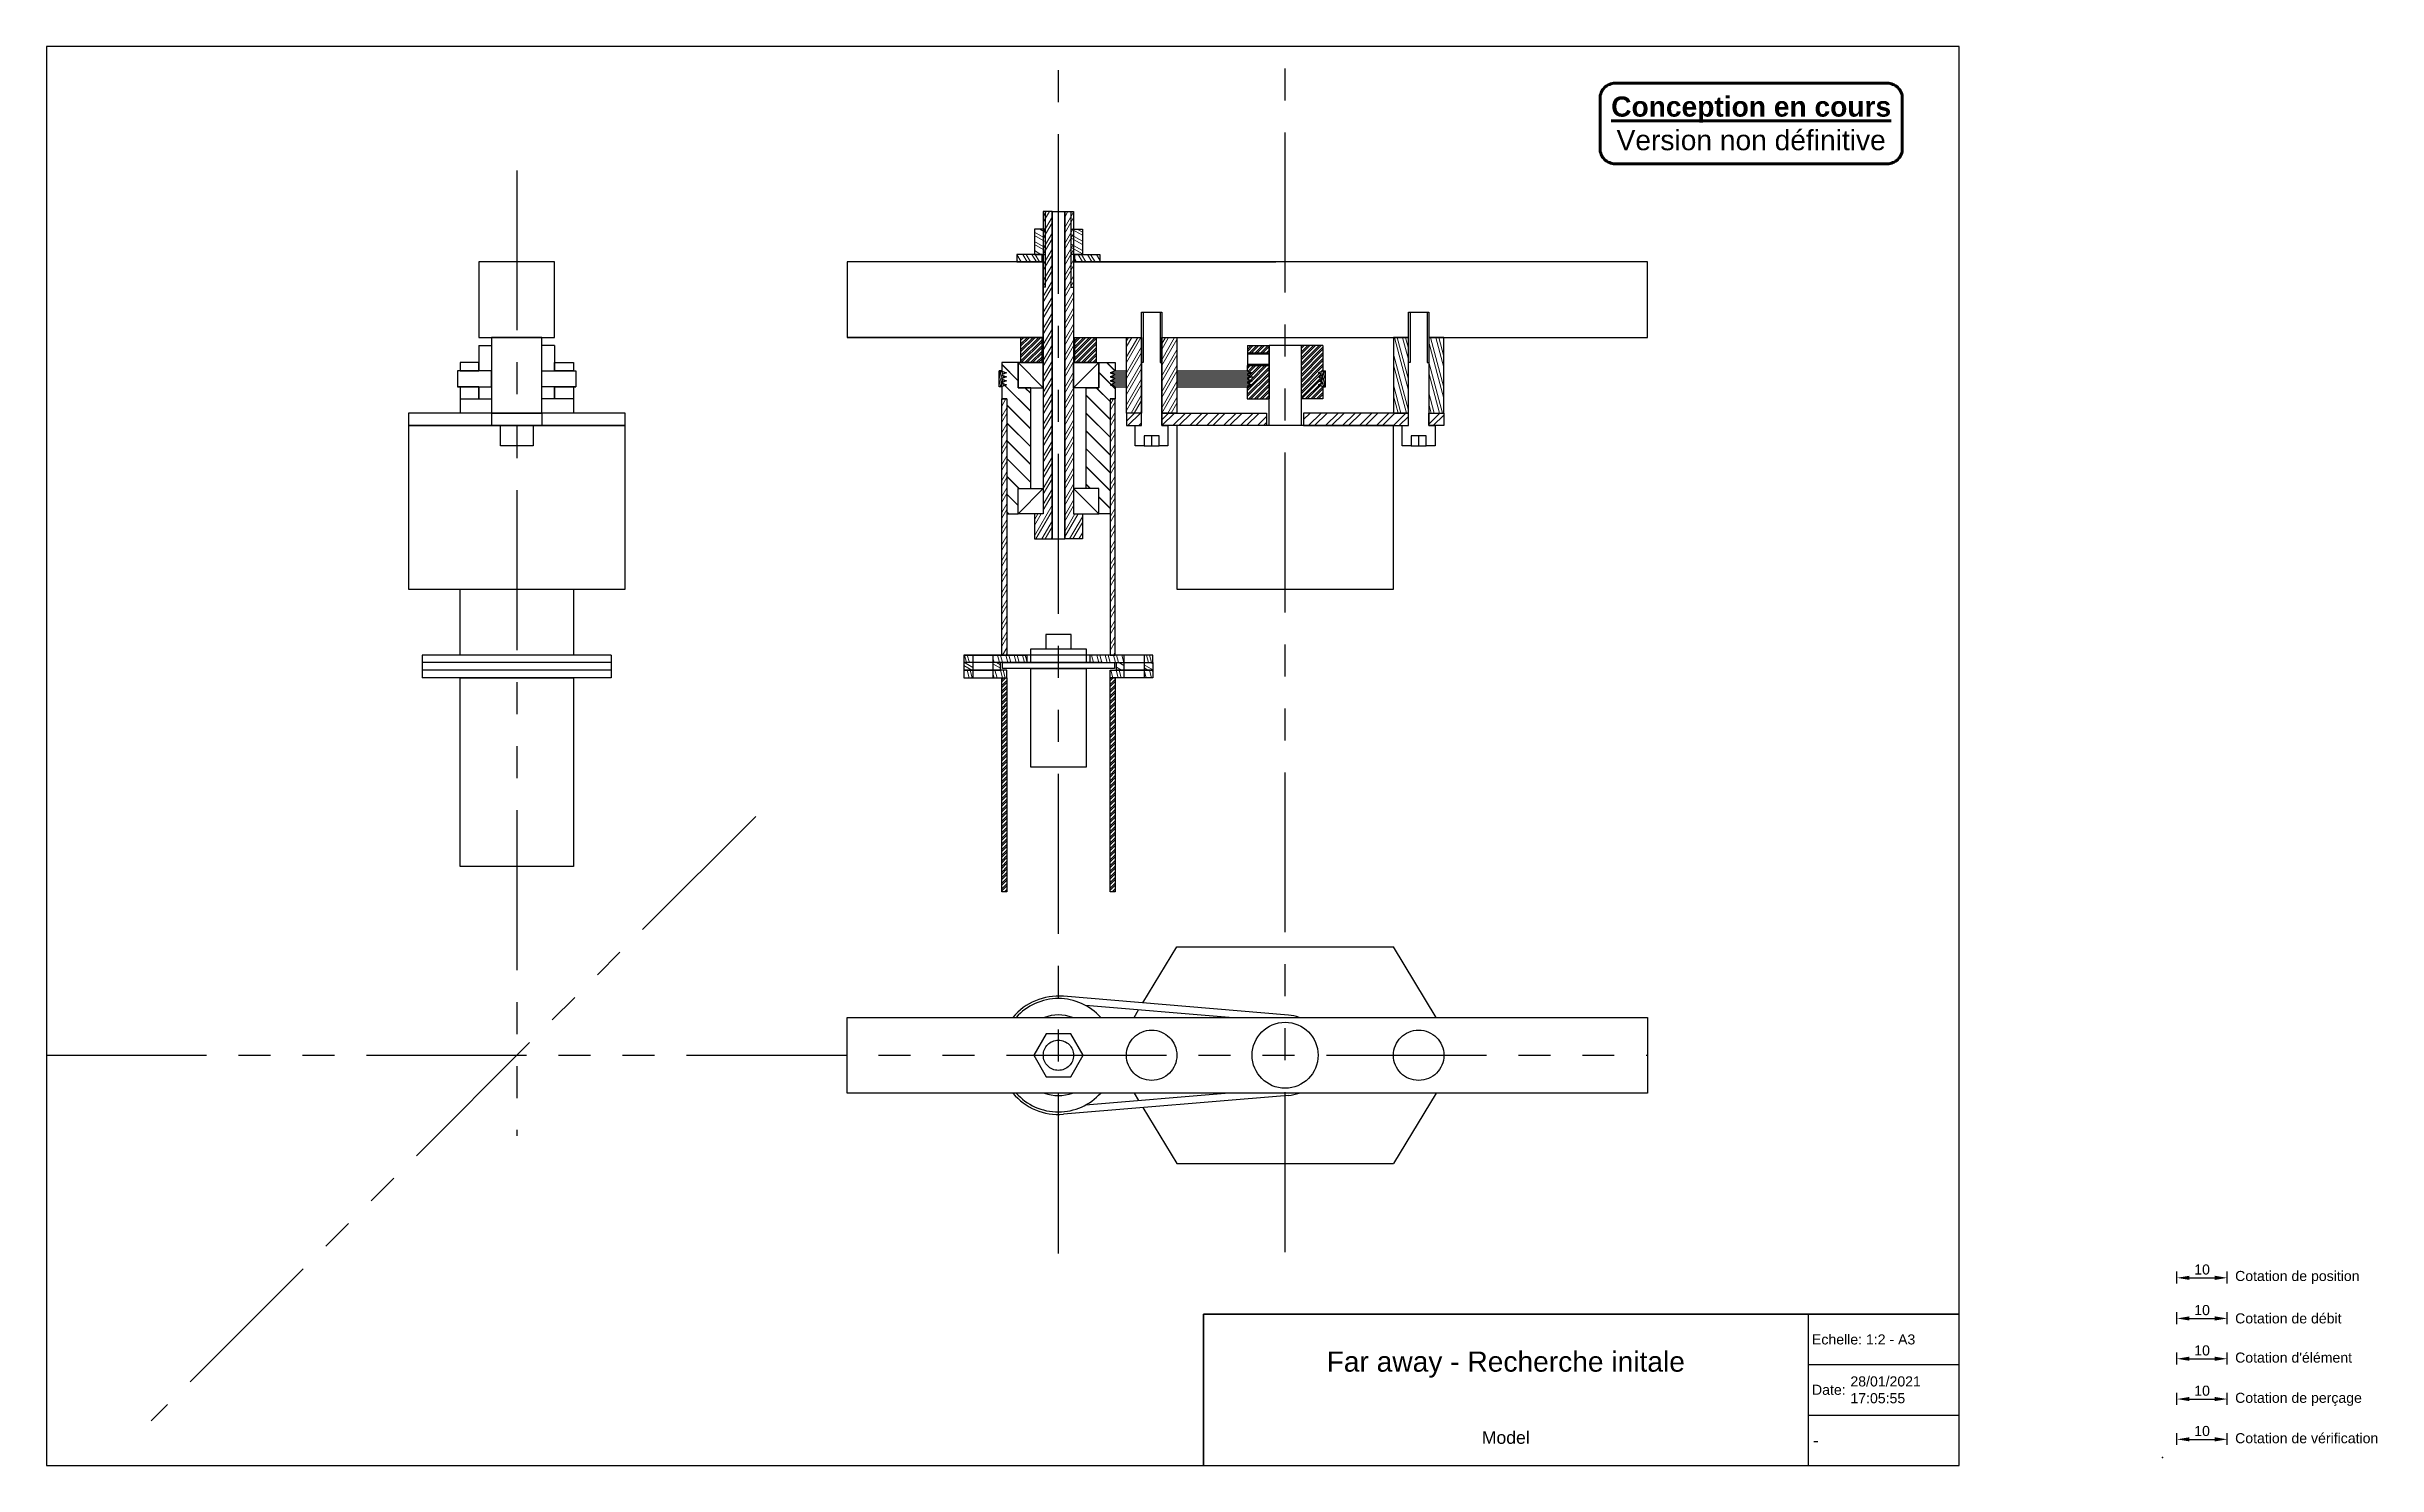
# Paper-space layout 'Plan - Pivot et motorisation' of a CAD drawing. Header units: millimetres. Extents: x 0 to 463, y 0 to 282.
# The model-space entities are those that its viewports show. They can reach past a viewport. Long polylines and large blocks are cut down to what shows.
import ezdxf

# ---------------------------------------------------------------- set-up
doc = ezdxf.new("R2010")
doc.units = ezdxf.units.MM
doc.linetypes.add('FANTOME2', pattern=[31.75, 15.875, -3.175, 3.175, -3.175, 3.175, -3.175])
for name, color, linetype in [('01 Element de construction', 40, 'FANTOME2'), ('02 Cotation de position', 172, 'Continuous'), ('02 Cotation débit', 190, 'Continuous'), ('02 Cotation perçage', 94, 'Continuous'), ('02 Cotation verification', 252, 'Continuous'), ('02 Cotation élément', 7, 'Continuous'), ('99 Cartouche', 7, 'Continuous')]:
    doc.layers.add(name, color=color, linetype=linetype)
doc.layers.add('03 Hachures', color=252, linetype='Continuous', lineweight=20)
doc.styles.add('Arial', font='arial.ttf')
doc.styles.get("Standard").update_dxf_attribs({"font": 'arial.ttf'})
doc.dimstyles.new('ISO-25', dxfattribs={"dimtxt": 2.5, "dimasz": 2.5, "dimexe": 1.25, "dimexo": 0.625, "dimtad": 1, "dimtxsty": 'Standard', "dimcen": 2.5, "dimadec": 0, "dimazin": 0, "dimtfac": 1, "dimtmove": 0, "dimatfit": 3, "dimfxl": 0, "dimarcsym": 0})
pattern_1 = [(60, (0, -10), (-2.74963, 1.5875), []), (60, (-0.411, -8.4666), (-2.74963, 1.5875), [])]
pattern_2 = [(45, (0, 0), (-1.122532, 1.122532), []), (45, (0, 0.7937), (-1.122532, 1.122532), [])]
pattern_3 = [(150, (0, 0), (-1.5875, -2.74963), []), (150, (-1.5334, -0.411), (-1.5875, -2.74963), [])]

# ---------------------------------------------------------------- blocks, each defined once
blk = doc.blocks.new('Conception en cours')
at = {"layer": '99 Cartouche', "color": 1, "lineweight": 100}
blk.add_lwpolyline([(-27, 8), (27, 8, -0.414214), (30, 5), (30, -5, -0.414214), (27, -8), (-27, -8, -0.414214), (-30, -5), (-30, 5, -0.414214)], format="xyb", close=True, dxfattribs=at)
at = {"layer": '99 Cartouche', "lineweight": 100, "insert": (0, 0), "char_height": 4, "attachment_point": 5, "style": 'Arial'}
blk.add_mtext_dynamic_manual_height_columns('{\\fArial|b1|i0|c0|p34;\\L\\C1;Conception en cours\\P\\fArial|b0|i0|c0|p34;\\lVersion non définitive}', width=68.9294, gutter_width=12.5, heights=[0], dxfattribs=at)
blk = doc.blocks.new('*D17')
at = {"layer": '02 Cotation débit', "color": 0, "lineweight": -2, "transparency": 16777216}
for p, q in [((423, 28.22), (423, 30.59)), ((425.5, 29.34), (430.5, 29.34)), ((433, 28.22), (433, 30.59))]:
    blk.add_line(p, q, dxfattribs=at)
at = {"layer": '02 Cotation débit', "color": 0, "transparency": 16777216}
for points in [[(425.5, 29.76), (425.5, 28.93), (423, 29.34)], [(430.5, 29.76), (430.5, 28.93), (433, 29.34)]]:
    blk.add_solid(points, dxfattribs=at)
at = {"layer": 'Defpoints', "color": 0, "transparency": 16777216}
for p in [(433, 29.34), (423, 27.6), (433, 27.6)]:
    blk.add_point(p, dxfattribs=at)
at = {"layer": '02 Cotation débit', "color": 0, "transparency": 16777216, "insert": (428, 30.99), "char_height": 2, "attachment_point": 5}
blk.add_mtext('10', dxfattribs=at)
blk = doc.blocks.new('*D18')
at = {"layer": '02 Cotation élément', "color": 0, "lineweight": -2, "transparency": 16777216}
for p, q in [((423, 20.22), (423, 22.59)), ((425.5, 21.34), (430.5, 21.34)), ((433, 20.22), (433, 22.59))]:
    blk.add_line(p, q, dxfattribs=at)
at = {"layer": '02 Cotation élément', "color": 0, "transparency": 16777216}
for points in [[(425.5, 21.76), (425.5, 20.93), (423, 21.34)], [(430.5, 21.76), (430.5, 20.93), (433, 21.34)]]:
    blk.add_solid(points, dxfattribs=at)
at = {"layer": 'Defpoints', "color": 0, "transparency": 16777216}
for p in [(423, 19.6), (433, 21.34), (433, 19.6)]:
    blk.add_point(p, dxfattribs=at)
at = {"layer": '02 Cotation élément', "color": 0, "transparency": 16777216, "insert": (428, 22.99), "char_height": 2, "attachment_point": 5}
blk.add_mtext('10', dxfattribs=at)
blk = doc.blocks.new('*D19')
at = {"layer": '02 Cotation perçage', "color": 0, "lineweight": -2, "transparency": 16777216}
for p, q in [((423, 12.22), (423, 14.59)), ((433, 12.22), (433, 14.59)), ((425.5, 13.34), (430.5, 13.34))]:
    blk.add_line(p, q, dxfattribs=at)
at = {"layer": '02 Cotation perçage', "color": 0, "transparency": 16777216}
for points in [[(425.5, 13.76), (425.5, 12.93), (423, 13.34)], [(430.5, 13.76), (430.5, 12.93), (433, 13.34)]]:
    blk.add_solid(points, dxfattribs=at)
at = {"layer": 'Defpoints', "color": 0, "transparency": 16777216}
for p in [(423, 11.6), (433, 13.34), (433, 11.6)]:
    blk.add_point(p, dxfattribs=at)
at = {"layer": '02 Cotation perçage', "color": 0, "transparency": 16777216, "insert": (428, 14.99), "char_height": 2, "attachment_point": 5}
blk.add_mtext('10', dxfattribs=at)
blk = doc.blocks.new('*D20')
at = {"layer": '02 Cotation verification', "color": 0, "lineweight": -2, "transparency": 16777216}
for p, q in [((423, 4.22), (423, 6.59)), ((425.5, 5.34), (430.5, 5.34)), ((433, 4.22), (433, 6.59))]:
    blk.add_line(p, q, dxfattribs=at)
at = {"layer": '02 Cotation verification', "color": 0, "transparency": 16777216}
for points in [[(425.5, 5.76), (425.5, 4.93), (423, 5.34)], [(430.5, 5.76), (430.5, 4.93), (433, 5.34)]]:
    blk.add_solid(points, dxfattribs=at)
at = {"layer": 'Defpoints', "color": 0, "transparency": 16777216}
for p in [(433, 5.34), (423, 3.6), (433, 3.6)]:
    blk.add_point(p, dxfattribs=at)
at = {"layer": '02 Cotation verification', "color": 0, "transparency": 16777216, "insert": (428, 6.99), "char_height": 2, "attachment_point": 5}
blk.add_mtext('10', dxfattribs=at)
blk = doc.blocks.new('*D21')
at = {"layer": '02 Cotation de position', "color": 0, "lineweight": -2, "transparency": 16777216}
for p, q in [((423, 36.29), (423, 38.66)), ((425.5, 37.41), (430.5, 37.41)), ((433, 36.29), (433, 38.66))]:
    blk.add_line(p, q, dxfattribs=at)
at = {"layer": '02 Cotation de position', "color": 0, "transparency": 16777216}
for points in [[(425.5, 37.82), (425.5, 36.99), (423, 37.41)], [(430.5, 37.82), (430.5, 36.99), (433, 37.41)]]:
    blk.add_solid(points, dxfattribs=at)
at = {"layer": 'Defpoints', "color": 0, "transparency": 16777216}
for p in [(433, 37.41), (423, 35.66), (433, 35.66)]:
    blk.add_point(p, dxfattribs=at)
at = {"layer": '02 Cotation de position', "color": 0, "transparency": 16777216, "insert": (428, 39.05), "char_height": 2, "attachment_point": 5}
blk.add_mtext('10', dxfattribs=at)
blk = doc.blocks.new('Collecteur trounant apresusinage')
blk.add_line((17.45, -11.1), (-17.45, -11.1))
for points in [[(-5, -5.6), (5, -5.6), (5, 0), (-5, 0)], [(-11, -5.6), (11, -5.6), (11, -11.1), (-11, -11.1)], [(-22.25, -11.1), (22.25, -11.1), (22.25, -13.5), (-22.25, -13.5)], [(-11, -13.5), (11, -13.5), (11, -52.6), (-11, -52.6)]]:
    blk.add_lwpolyline(points, close=True)

msp = doc.modelspace()

# ---------------------------------------------------------------- hatches: boundary and pattern name
at = {"layer": '03 Hachures'}
h = msp.add_hatch(dxfattribs=at)
h.set_pattern_fill('STEEL', color=256, angle=15)
h.set_pattern_definition(pattern_1)
h.paths.add_polyline_path([(13.5, 81.42), (13.5, -48.58), (13.5, 81.42), (10, 81.42), (10, -38.58), (6.5, -38.58), (6.5, -48.58), (13.5, -48.58)])
h.paths.add_polyline_path([(18.5, 81.42), (18.5, -48.58), (18.5, 81.42), (22, 81.42), (22, -38.58), (25.5, -38.58), (25.5, -48.58), (18.5, -48.58)])
h = msp.add_hatch(dxfattribs=at)
h.set_pattern_fill('STEEL', color=256, angle=105)
h.set_pattern_definition(pattern_3)
h.paths.add_polyline_path([(10.88, 74.42), (6.5, 74.42), (6.5, 64.42), (10.88, 64.42)])
h.paths.add_polyline_path([(21.12, 74.42), (25.5, 74.42), (25.5, 64.42), (21.12, 64.42)])
h = msp.add_hatch(dxfattribs=at)
h.set_pattern_fill('STEEL', color=256, angle=75)
h.set_pattern_definition([(120, (0, 0), (-2.74963, -1.5875), []), (120, (-1.5334, 0.411), (-2.74963, -1.5875), [])])
h.paths.add_polyline_path([(-0.5, 64.42), (-0.5, 61.42), (9.5, 61.42), (9.5, 64.42)])
h.paths.add_polyline_path([(32.5, 64.42), (32.5, 61.42), (22.5, 61.42), (22.5, 64.42)])
h = msp.add_hatch(dxfattribs=at)
h.set_pattern_fill('STEEL', color=256, scale=0.5)
h.set_pattern_definition(pattern_2)
h.paths.add_polyline_path([(1, 21.42), (9.5, 21.42), (9.5, 31.42), (1, 31.42)])
h.paths.add_polyline_path([(31, 21.42), (22.5, 21.42), (22.5, 31.42), (31, 31.42)])
h = msp.add_hatch(dxfattribs=at)
h.set_pattern_fill('STEEL', color=256, angle=195)
h.set_pattern_definition([(240, (0, 0), (2.74963, -1.5875), []), (240, (0.411, -1.5334), (2.74963, -1.5875), [])])
h.paths.add_polyline_path([(63, 31.42), (57, 31.42), (57, 1.42), (63, 1.42)])
h.paths.add_polyline_path([(49, 31.42), (43, 31.42), (43, 1.42), (49, 1.42)])
h = msp.add_hatch(dxfattribs=at)
h.set_pattern_fill('STEEL', color=256, scale=0.5)
h.set_pattern_definition(pattern_2)
h.paths.add_polyline_path([(121.01, 28.22), (112.35, 28.22), (112.35, 7.02), (121.01, 7.02), (121.01, 11.82, 0.315299), (120.91, 11.96), (119.1, 12.62), (120.91, 13.28, 0.700208), (120.91, 13.56), (119.1, 14.22), (120.91, 14.88, 0.700208), (120.91, 15.16), (119.1, 15.82), (120.91, 16.48, 0.700208), (120.91, 16.76), (119.1, 17.42), (120.91, 18.08, 0.315299), (121.01, 18.22)])
h.paths.add_polyline_path([(99.65, 20.22), (91, 20.22), (91, 19.22), (90.99, 18.22, 0.315299), (91.09, 18.08), (92.9, 17.42), (91.09, 16.76, 0.700208), (91.09, 16.48), (92.9, 15.82), (91.09, 15.16, 0.700208), (91.09, 14.88), (92.9, 14.22), (91.09, 13.56, 0.700208), (91.09, 13.28), (92.9, 12.62), (91.09, 11.96, 0.315299), (90.99, 11.82), (90.99, 7.02), (99.65, 7.07)])
h.paths.add_polyline_path([(99.65, 28.22), (91, 28.22), (91, 25.22), (99.65, 25.22)])
h = msp.add_hatch(dxfattribs=at)
h.set_pattern_fill('STEEL', color=256, angle=240)
h.set_pattern_definition([(285, (0, 0), (3.066814, 0.82175), []), (285, (1.3748, -0.7938), (3.066814, 0.82175), [])])
h.paths.add_polyline_path([(155, 31.42), (149, 31.42), (149, 1.42), (155, 1.42)])
h.paths.add_polyline_path([(169, 31.42), (163, 31.42), (163, 1.42), (169, 1.42)])
h = msp.add_hatch(dxfattribs=at)
h.set_pattern_fill('JIS_LC_20', color=256, scale=0.25, angle=90)
edge = h.paths.add_edge_path()
edge.add_line((36.5, 7.02), (36.5, -38.58))
edge.add_line((36.5, -38.58), (32, -38.58))
edge.add_line((32, -38.58), (32, -28.58))
edge.add_line((32, -28.58), (27, -28.58))
edge.add_line((27, -28.58), (27, 11.42))
edge.add_line((27, 11.42), (32, 11.42))
edge.add_line((32, 11.42), (32, 21.42))
edge.add_line((32, 21.42), (38.5, 21.42))
edge.add_line((38.5, 21.42), (38.5, 18.22))
edge.add_arc((38.35, 18.22), 0.15, 290, 360, ccw=False)
edge.add_line((38.4, 18.08), (36.59, 17.42))
edge.add_line((36.59, 17.42), (38.4, 16.76))
edge.add_arc((38.35, 16.62), 0.15, -70, 70, ccw=False)
edge.add_line((38.4, 16.48), (36.59, 15.82))
edge.add_line((36.59, 15.82), (38.4, 15.16))
edge.add_arc((38.35, 15.02), 0.15, -70, 70, ccw=False)
edge.add_line((38.4, 14.88), (36.59, 14.22))
edge.add_line((36.59, 14.22), (38.4, 13.56))
edge.add_arc((38.35, 13.42), 0.15, -70, 70, ccw=False)
edge.add_line((38.4, 13.28), (36.59, 12.62))
edge.add_line((36.59, 12.62), (38.4, 11.96))
edge.add_arc((38.35, 11.82), 0.15, 0, 70, ccw=False)
edge.add_line((38.5, 11.82), (38.5, 7.02))
edge.add_line((38.5, 7.02), (36.5, 7.02))
h.paths.add_polyline_path([(36.5, 7.02), (38.5, 7.02)], flags=17)
edge = h.paths.add_edge_path()
edge.add_line((-4.5, 7.02), (-4.5, -38.58))
edge.add_line((-4.5, -38.58), (0, -38.58))
edge.add_line((0, -38.58), (0, -28.58))
edge.add_line((0, -28.58), (5, -28.58))
edge.add_line((5, -28.58), (5, 11.42))
edge.add_line((5, 11.42), (0, 11.42))
edge.add_line((0, 11.42), (0, 21.42))
edge.add_line((0, 21.42), (-6.5, 21.42))
edge.add_line((-6.5, 21.42), (-6.5, 18.22))
edge.add_arc((-6.35, 18.22), 0.15, 180, 250)
edge.add_line((-6.4, 18.08), (-4.59, 17.42))
edge.add_line((-4.59, 17.42), (-6.4, 16.76))
edge.add_arc((-6.35, 16.62), 0.15, 110, 250)
edge.add_line((-6.4, 16.48), (-4.59, 15.82))
edge.add_line((-4.59, 15.82), (-6.4, 15.16))
edge.add_arc((-6.35, 15.02), 0.15, 110, 250)
edge.add_line((-6.4, 14.88), (-4.59, 14.22))
edge.add_line((-4.59, 14.22), (-6.4, 13.56))
edge.add_arc((-6.35, 13.42), 0.15, 110, 250)
edge.add_line((-6.4, 13.28), (-4.59, 12.62))
edge.add_line((-4.59, 12.62), (-6.4, 11.96))
edge.add_arc((-6.35, 11.82), 0.15, 110, 180)
edge.add_line((-6.5, 11.82), (-6.5, 7.02))
edge.add_line((-6.5, 7.02), (-4.5, 7.02))
edge.add_line((-4.5, 7.02), (-6.5, 7.02))
edge.add_line((-6.5, 7.02), (-4.5, 7.02))
h = msp.add_hatch(dxfattribs=at)
h.set_pattern_fill('PLASTI', color=256, scale=0.25, angle=75)
h.set_pattern_definition([(75, (-6.8115, 17.4992), (-1.533407, 0.410875), []), (75, (-7.0032, 17.5505), (-1.533407, 0.410875), []), (75, (-7.1948, 17.6019), (-1.533407, 0.410875), []), (75, (-7.7699, 17.756), (-1.533407, 0.410875), [])])
h.paths.add_polyline_path([(-6.4, 18.08, -0.315299), (-6.5, 18.22), (-7.5, 18.22), (-7.5, 11.82), (-6.5, 11.82, -0.315299), (-6.4, 11.96), (-4.59, 12.62), (-6.4, 13.28, -0.700208), (-6.4, 13.56), (-4.59, 14.22), (-6.4, 14.88, -0.700208), (-6.4, 15.16), (-4.59, 15.82), (-6.4, 16.48, -0.700208), (-6.4, 16.76), (-4.59, 17.42)])
h.paths.add_polyline_path([(122.01, 18.22), (121.01, 18.22, -0.315299), (120.91, 18.08), (119.1, 17.42), (120.91, 16.76, -0.700208), (120.91, 16.48), (119.1, 15.82), (120.91, 15.16, -0.700208), (120.91, 14.88), (119.1, 14.22), (120.91, 13.56, -0.700208), (120.91, 13.28), (119.1, 12.62), (120.91, 11.96, -0.315299), (121.01, 11.82), (122.01, 11.82)])
h = msp.add_hatch(dxfattribs=at)
h.set_pattern_fill('STEEL', color=256, angle=15)
h.set_pattern_definition(pattern_1)
h.paths.add_polyline_path([(-6.5, 7.02), (-4.5, 7.02), (-4.5, -94.68), (-6.5, -94.68)])
h.paths.add_polyline_path([(38.5, 7.02), (36.5, 7.02), (36.5, -94.68), (38.5, -94.68)])
h = msp.add_hatch(dxfattribs=at)
h.set_pattern_fill('STEEL', color=256, scale=1.5)
h.set_pattern_definition([(45, (0, 0), (-3.3676, 3.3676), []), (45, (0, 2.3813), (-3.3676, 3.3676), [])])
h.paths.add_polyline_path([(98.65, 1.42), (57, 1.42), (57, -3.58), (98.65, -3.58)])
h.paths.add_polyline_path([(49, 1.42), (43, 1.42), (43, -3.58), (49, -3.58)])
h.paths.add_polyline_path([(155, 1.42), (113.35, 1.42), (113.35, -3.58), (155, -3.58)])
h.paths.add_polyline_path([(169, 1.42), (163, 1.42), (163, -3.58), (169, -3.58)])
h = msp.add_hatch(dxfattribs=at)
h.set_pattern_fill('STEEL', color=256, angle=60)
h.set_pattern_definition([(105, (0, 50.9), (-3.066814, -0.82175), []), (105, (-1.3748, 51.6938), (-3.066814, -0.82175), [])])
h.paths.add_polyline_path([(3.5, -94.68), (-10, -94.68), (-10, -97.68), (3.5, -97.68)])
h.paths.add_polyline_path([(-18, -94.68), (-21.5, -94.68), (-21.5, -97.68), (-18, -97.68)])
h.paths.add_polyline_path([(42, -94.68), (28.5, -94.68), (28.5, -97.68), (42, -97.68)])
h.paths.add_polyline_path([(53.5, -94.68), (50, -94.68), (50, -97.68), (53.5, -97.68)])
h = msp.add_hatch(dxfattribs=at)
h.set_pattern_fill('STEEL', color=256, angle=105)
h.set_pattern_definition(pattern_3)
h.paths.add_polyline_path([(-7, -97.68), (-10, -97.68), (-10, -100.68), (-7, -100.68)])
h.paths.add_polyline_path([(-18, -97.68), (-21.5, -97.68), (-21.5, -100.68), (-18, -100.68)])
h.paths.add_polyline_path([(42, -97.68), (39, -97.68), (39, -100.68), (42, -100.68)])
h.paths.add_polyline_path([(53.5, -97.68), (50, -97.68), (50, -100.68), (53.5, -100.68)])
h = msp.add_hatch(dxfattribs=at)
h.set_pattern_fill('STEEL', color=256, angle=60)
h.set_pattern_definition([(105, (0, 0), (-3.066814, -0.82175), []), (105, (-1.3748, 0.7938), (-3.066814, -0.82175), [])])
h.paths.add_polyline_path([(42, -100.68), (36.5, -100.68), (36.5, -103.68), (42, -103.68)])
h.paths.add_polyline_path([(53.5, -100.68), (50, -100.68), (50, -103.68), (53.5, -103.68)])
h.paths.add_polyline_path([(-4.5, -100.68), (-10, -100.68), (-10, -103.68), (-4.5, -103.68)])
h.paths.add_polyline_path([(-18, -100.68), (-21.5, -100.68), (-21.5, -103.68), (-18, -103.68)])
h = msp.add_hatch(dxfattribs=at)
h.set_pattern_fill('STEEL', color=256, scale=0.5)
h.set_pattern_definition(pattern_2)
h.paths.add_polyline_path([(-4.5, -103.68), (-6.5, -103.68), (-6.5, -188.68), (-4.5, -188.68)])
h.paths.add_polyline_path([(38.5, -103.68), (36.5, -103.68), (36.5, -188.68), (38.5, -188.68)])

# ---------------------------------------------------------------- linework, layer by layer
for p, q in [((10.88, 51.42), (10.88, 81.42)), ((13.5, 81.42), (18.5, 81.42)), ((21.12, 51.42), (21.12, 81.42)), ((22, 61.42), (102.25, 61.42)), ((10.88, 51.42), (10, 51.42)), ((21.12, 51.42), (22, 51.42)), ((49.6, 41.42), (56.4, 41.42)), ((49.6, 41.42), (49.6, 21.42)), ((56.4, 41.42), (56.4, 21.42)), ((155.6, 41.42), (162.4, 41.42)), ((155.6, 41.42), (155.6, 21.42)), ((162.4, 41.42), (162.4, 21.42)), ((-214.01, 28.22), (-214.01, 18.22)), ((-214.01, 28.22), (-209, 28.22)), ((-183.99, 28.22), (-189, 28.22)), ((-183.99, 28.22), (-183.99, 18.22)), ((9.5, 31.42), (-67.89, 31.42)), ((91, 28.22), (91, 19.22)), ((91, 28.22), (99.65, 28.22)), ((99.65, 28.22), (99.65, 7.07)), ((121.01, 28.22), (112.35, 28.22)), ((121.01, 28.22), (121.01, 18.22)), ((10, 11.42), (0, 21.42)), ((22, 11.42), (32, 21.42)), ((49.6, 21.42), (49, 21.42)), ((56.4, 21.42), (57, 21.42)), ((90.99, 20.22), (90.99, 18.22)), ((99.65, 24.82), (91, 24.82)), ((99.65, 20.62), (91, 20.62)), ((99.65, 25.22), (99.65, 24.82)), ((155.6, 21.42), (155, 21.42)), ((162.4, 21.42), (163, 21.42)), ((-215.01, 18.22), (-222.5, 18.22)), ((-215.01, 11.82), (-222.5, 11.82)), ((-214.01, 11.82), (-214.01, 7.02)), ((-183.99, 11.82), (-183.99, 7.02)), ((-182.99, 18.22), (-175.5, 18.22)), ((-182.99, 11.82), (-175.5, 11.82)), ((-6.5, 18.22), (-7.5, 18.22)), ((-7.5, 11.82), (-7.5, 18.22)), ((-6.5, 11.82), (-7.5, 11.82)), ((36.59, 17.42), (43, 17.42)), ((36.59, 15.82), (43, 15.82)), ((36.59, 14.22), (43, 14.22)), ((36.59, 12.62), (43, 12.62)), ((38.5, 18.22), (43, 18.22)), ((38.5, 16.62), (43, 16.62)), ((38.5, 15.02), (43, 15.02)), ((38.5, 13.42), (43, 13.42)), ((38.5, 11.82), (43, 11.82)), ((63, 18.22), (90.99, 18.22)), ((63, 17.42), (92.9, 17.42)), ((63, 16.62), (90.99, 16.62)), ((63, 15.82), (92.9, 15.82)), ((63, 15.02), (90.99, 15.02)), ((63, 14.22), (92.9, 14.22)), ((63, 13.42), (90.99, 13.42)), ((63, 12.62), (92.9, 12.62)), ((63, 11.82), (90.99, 11.82)), ((90.99, 11.82), (90.99, 7.02)), ((91.09, 18.08), (92.9, 17.42)), ((92.9, 17.42), (91.09, 16.76)), ((91.09, 16.48), (92.9, 15.82)), ((92.9, 15.82), (91.09, 15.16)), ((91.09, 14.88), (92.9, 14.22)), ((92.9, 14.22), (91.09, 13.56)), ((91.09, 13.28), (92.9, 12.62)), ((92.9, 12.62), (91.09, 11.96)), ((120.91, 18.08), (119.1, 17.42)), ((119.1, 17.42), (120.91, 16.76)), ((120.91, 16.48), (119.1, 15.82)), ((119.1, 15.82), (120.91, 15.16)), ((120.91, 14.88), (119.1, 14.22)), ((119.1, 14.22), (120.91, 13.56)), ((120.91, 13.28), (119.1, 12.62)), ((119.1, 12.62), (120.91, 11.96)), ((121.01, 18.22), (122.01, 18.22)), ((121.01, 11.82), (121.01, 7.02)), ((121.01, 11.82), (122.01, 11.82)), ((122.01, 11.82), (122.01, 18.22)), ((-221.5, 7.02), (-221.5, 1.42)), ((-214.01, 7.02), (-209, 7.02)), ((-209, 1.42), (-209, -3.58)), ((-183.99, 7.02), (-189, 7.02)), ((-189, 1.42), (-189, -3.58)), ((-176.5, 7.02), (-176.5, 1.42)), ((-156, -3.58), (-156, 1.42)), ((90.99, 7.02), (99.65, 7.07)), ((121.01, 7.02), (112.35, 7.02)), ((53, -7.58), (53, -11.58)), ((159, -7.58), (159, -11.58)), ((50, -11.58), (56, -11.58)), ((156, -11.58), (162, -11.58)), ((10, -28.58), (0, -38.58)), ((22, -28.58), (32, -38.58)), ((13.5, -48.58), (18.5, -48.58)), ((-161.5, -94.68), (-236.5, -94.68)), ((-236.5, -94.68), (-236.5, -103.68)), ((-161.5, -97.68), (-236.5, -97.68)), ((-161.5, -100.68), (-236.5, -100.68)), ((-161.5, -94.68), (-161.5, -103.68)), ((-21.5, -94.68), (3.5, -94.68)), ((-21.5, -94.68), (-21.5, -97.68)), ((53.5, -94.68), (-21.5, -94.68)), ((3.5, -97.68), (-21.5, -97.68)), ((-18, -94.68), (-18, -97.68)), ((-18, -97.68), (-18, -100.68)), ((-18, -100.68), (-18, -103.68)), ((-10, -94.68), (-10, -97.68)), ((-10, -97.68), (-10, -100.68)), ((-10, -100.68), (-10, -103.68)), ((-6.5, -97.68), (38.5, -97.68)), ((3.5, -94.68), (3.5, -97.68)), ((53.5, -94.68), (28.5, -94.68)), ((28.5, -94.68), (28.5, -97.68)), ((28.5, -97.68), (53.5, -97.68)), ((42, -94.68), (42, -97.68)), ((42, -97.68), (42, -100.68)), ((42, -100.68), (42, -103.68)), ((50, -94.68), (50, -97.68)), ((50, -97.68), (50, -100.68)), ((50, -100.68), (50, -103.68)), ((53.5, -97.68), (53.5, -94.68)), ((-161.5, -103.68), (-236.5, -103.68)), ((49.53, -232.8), (63, -210.58)), ((63, -210.58), (149, -210.58)), ((165.97, -238.58), (149, -210.58)), ((107.33, -237.63), (17.96, -230.17)), ((83.8, -238.58), (26.78, -233.82)), ((46.03, -238.58), (47.85, -235.58)), ((107.33, -269.54), (17.96, -277)), ((83.8, -268.58), (26.78, -273.35)), ((46.03, -268.58), (47.85, -271.59)), ((49.53, -274.37), (63, -296.58)), ((165.97, -268.58), (149, -296.58)), ((63, -296.58), (149, -296.58))]:
    msp.add_line(p, q)
for points in [[(13.5, 81.42), (13.5, -48.58), (13.5, 81.42), (10, 81.42), (10, -38.58), (6.5, -38.58), (6.5, -48.58), (13.5, -48.58)], [(10.88, 74.42), (6.5, 74.42), (6.5, 64.42), (10.88, 64.42)], [(18.5, 81.42), (18.5, -48.58), (18.5, 81.42), (22, 81.42), (22, -38.58), (25.5, -38.58), (25.5, -48.58), (18.5, -48.58)], [(21.12, 74.42), (25.5, 74.42), (25.5, 64.42), (21.12, 64.42)], [(-214, 31.42), (-184, 31.42), (-184, 61.42), (-214, 61.42)], [(-67.89, 31.42), (10, 31.42), (10, 61.42), (-67.89, 61.42)], [(-0.5, 64.42), (-0.5, 61.42), (9.5, 61.42), (9.5, 64.42)], [(32.5, 64.42), (32.5, 61.42), (22.5, 61.42), (22.5, 64.42)], [(-209, 1.42), (-189, 1.42), (-189, 31.42), (-209, 31.42)], [(1, 21.42), (9.5, 21.42), (9.5, 31.42), (1, 31.42)], [(31, 21.42), (22.5, 21.42), (22.5, 31.42), (31, 31.42)], [(43, 31.42), (49, 31.42), (49, 1.42), (43, 1.42)], [(43, 31.42), (49, 31.42), (49, 1.42), (43, 1.42)], [(57, 31.42), (63, 31.42), (63, 1.42), (57, 1.42)], [(57, 31.42), (63, 31.42), (63, 1.42), (57, 1.42)], [(112.35, -3.58), (99.65, -3.58), (99.65, 28.42), (112.35, 28.42)], [(155, 31.42), (149, 31.42), (149, 1.42), (155, 1.42)], [(155, 31.42), (149, 31.42), (149, 1.42), (155, 1.42)], [(169, 31.42), (163, 31.42), (163, 1.42), (169, 1.42)], [(169, 31.42), (163, 31.42), (163, 1.42), (169, 1.42)], [(-214.01, 21.42), (-221.5, 21.42), (-221.5, 18.22), (-214.01, 18.22)], [(-183.99, 21.42), (-176.5, 21.42), (-176.5, 18.22), (-183.99, 18.22)], [(0, 11.42), (10, 11.42), (10, 21.42), (0, 21.42)], [(32, 11.42), (22, 11.42), (22, 21.42), (32, 21.42)], [(91, 20.22), (99.65, 20.22), (99.65, 25.22), (91, 25.22)], [(-209, 18.22), (-222.5, 18.22), (-222.5, 11.82), (-209, 11.82)], [(-214.01, 11.82), (-221.5, 11.82), (-221.5, 7.02), (-214.01, 7.02)], [(-189, 18.22), (-175.5, 18.22), (-175.5, 11.82), (-189, 11.82)], [(-183.99, 11.82), (-176.5, 11.82), (-176.5, 7.02), (-183.99, 7.02)], [(-156, 1.42), (-242, 1.42), (-242, -3.58), (-156, -3.58)], [(-6.5, 7.02), (-4.5, 7.02), (-4.5, -94.68), (-6.5, -94.68)], [(38.5, 7.02), (36.5, 7.02), (36.5, -94.68), (38.5, -94.68)], [(49, 1.42), (43, 1.42), (43, -3.58), (49, -3.58)], [(49, 1.42), (43, 1.42), (43, -3.58), (49, -3.58)], [(57, 1.42), (98.65, 1.42), (98.65, -3.58), (57, -3.58)], [(57, 1.42), (98.65, 1.42), (98.65, -3.58), (57, -3.58)], [(155, 1.42), (113.35, 1.42), (113.35, -3.58), (155, -3.58)], [(155, 1.42), (113.35, 1.42), (113.35, -3.58), (155, -3.58)], [(163, 1.42), (169, 1.42), (169, -3.58), (163, -3.58)], [(163, 1.42), (169, 1.42), (169, -3.58), (163, -3.58)], [(-242, -68.58), (-156, -68.58), (-156, -3.58), (-242, -3.58)], [(-205.5, -3.58), (-192.5, -3.58), (-192.5, -11.58), (-205.5, -11.58)], [(63, -68.58), (149, -68.58), (149, -3.58), (63, -3.58)], [(0, -28.58), (10, -28.58), (10, -38.58), (0, -38.58)], [(32, -28.58), (22, -28.58), (22, -38.58), (32, -38.58)], [(-221.5, -68.58), (-176.5, -68.58), (-176.5, -94.68), (-221.5, -94.68)], [(-21.5, -100.68), (-7, -100.68), (-7, -97.68), (-21.5, -97.68)], [(-4.5, -100.68), (-21.5, -100.68), (-21.5, -103.68), (-4.5, -103.68)], [(36.5, -100.68), (53.5, -100.68), (53.5, -103.68), (36.5, -103.68)], [(53.5, -100.68), (39, -100.68), (39, -97.68), (53.5, -97.68)], [(-221.5, -103.68), (-176.5, -103.68), (-176.5, -178.58), (-221.5, -178.58)], [(-4.5, -188.68), (-6.5, -188.68), (-6.5, -103.68), (-4.5, -103.68)], [(38.5, -188.68), (36.5, -188.68), (36.5, -103.68), (38.5, -103.68)], [(-67.89, -238.58), (249.88, -238.58), (249.88, -268.58), (-67.89, -268.58)], [(11.09, -245.08), (6.19, -253.58), (11.09, -262.08), (20.91, -262.08), (25.81, -253.58), (20.91, -245.08)]]:
    msp.add_lwpolyline(points, close=True)
for points in [[(22, 31.42), (49, 31.42), (49, 41.42), (57, 41.42), (57, 31.42), (155, 31.42), (155, 41.42), (163, 41.42), (163, 31.42), (249.88, 31.42), (249.88, 61.42), (22, 61.42), (22, 31.42)], [(57, 41.42), (57, -3.58), (59.5, -3.58), (59.5, -11.58), (56, -11.58), (56, -7.58), (53, -7.58), (50, -7.58), (50, -11.58), (46.5, -11.58), (46.5, -3.58), (49, -3.58), (49, 41.42), (57, 41.42)], [(163, 41.42), (163, -3.58), (165.5, -3.58), (165.5, -11.58), (162, -11.58), (162, -7.58), (159, -7.58), (156, -7.58), (156, -11.58), (152.5, -11.58), (152.5, -3.58), (155, -3.58), (155, 41.42), (163, 41.42)]]:
    msp.add_lwpolyline(points)
msp.add_lwpolyline([(-4.5, 7.02), (-4.5, -38.58), (0, -38.58), (0, -28.58), (5, -28.58), (5, 11.42), (0, 11.42), (0, 21.42), (-6.5, 21.42), (-6.5, 18.22, 0.315299), (-6.4, 18.08), (-4.59, 17.42), (-6.4, 16.76, 0.700208), (-6.4, 16.48), (-4.59, 15.82), (-6.4, 15.16, 0.700208), (-6.4, 14.88), (-4.59, 14.22), (-6.4, 13.56, 0.700208), (-6.4, 13.28), (-4.59, 12.62), (-6.4, 11.96, 0.315299), (-6.5, 11.82), (-6.5, 7.02), (-4.5, 7.02), (-6.5, 7.02)], format="xyb", close=True)
msp.add_lwpolyline([(36.5, 7.02), (36.5, -38.58), (32, -38.58), (32, -28.58), (27, -28.58), (27, 11.42), (32, 11.42), (32, 21.42), (38.5, 21.42), (38.5, 18.22, -0.315299), (38.4, 18.08), (36.59, 17.42), (38.4, 16.76, -0.700208), (38.4, 16.48), (36.59, 15.82), (38.4, 15.16, -0.700208), (38.4, 14.88), (36.59, 14.22), (38.4, 13.56, -0.700208), (38.4, 13.28), (36.59, 12.62), (38.4, 11.96, -0.315299), (38.5, 11.82), (38.5, 7.02), (36.5, 7.02), (38.5, 7.02)], format="xyb")
for centre, radius in [((106, -253.58), 13.1), ((16, -253.58), 6), ((53, -253.58), 10), ((159, -253.58), 10)]:
    msp.add_circle(centre, radius)
for centre, radius, start, end in [((91.14, 18.22), 0.15, 180, 250), ((91.14, 16.62), 0.15, 110, 250), ((91.14, 15.02), 0.15, 110, 250), ((91.14, 13.42), 0.15, 110, 250), ((91.14, 11.82), 0.15, 110, 180), ((120.86, 18.22), 0.15, 290, 360), ((120.86, 16.62), 0.15, 290, 70), ((120.86, 15.02), 0.15, 290, 70), ((120.86, 13.42), 0.15, 290, 70), ((120.86, 11.82), 0.15, 0, 70), ((16, -253.58), 23.5, 85.22585, 140.33499), ((16, -253.58), 22.51, 41.78083, 138.21917), ((16, -253.58), 16, 69.63587, 110.36413), ((106, -253.58), 16.01, 69.54493, 85.22585), ((16, -253.58), 23.5, 219.66501, 274.77415), ((16, -253.58), 22.51, 221.78083, 318.21917), ((16, -253.58), 16, 249.63587, 290.36413), ((106, -253.58), 16.01, 274.77415, 290.45507)]:
    msp.add_arc(centre, radius, start, end)
at = {"layer": '01 Element de construction'}
for p, q in [((106, -331.75), (106, 260.69)), ((16, -332.31), (16, 255.47)), ((-199, 97.75), (-199, -285.53)), ((-104.16, -158.74), (-344.14, -398.73)), ((-457.72, -253.58), (249.88, -253.58))]:
    msp.add_line(p, q, dxfattribs=at)

# ---------------------------------------------------------------- block references
msp.add_blockref('Collecteur trounant apresusinage', (16, -86.58))

psp = doc.layouts.new('Plan - Pivot et motorisation')

# ---------------------------------------------------------------- linework, layer by layer
at = {"layer": '99 Cartouche'}
for p, q in [((379.799, 30.171), (349.799, 30.171)), ((349.799, 30.171), (349.799, 0.171)), ((349.799, 30.171), (349.799, 20.171)), ((349.799, 20.171), (379.799, 20.171)), ((349.799, 20.171), (349.799, 10.171)), ((349.799, 10.171), (379.799, 10.171)), ((349.799, 10.171), (349.799, 0.171))]:
    psp.add_line(p, q, dxfattribs=at)
for points in [[(379.799, 30.171), (379.799, 281.828), (0.19, 281.828), (0.195, 0.171), (229.799, 0.171), (229.799, 30.171), (379.799, 30.171)], [(229.799, 0.171), (379.799, 0.171), (379.799, 30.171), (229.799, 30.171)]]:
    psp.add_lwpolyline(points, close=True, dxfattribs=at)
psp.add_point((420.165, 1.724), dxfattribs=at)

# ---------------------------------------------------------------- block references
psp.add_blockref('Conception en cours', (338.503, 266.563))

# ---------------------------------------------------------------- texts
at = {"layer": '02 Cotation de position', "insert": (433.002, 37.473), "char_height": 2, "attachment_point": 4}
psp.add_mtext_dynamic_manual_height_columns('  Cotation de position', width=30.72727, gutter_width=12.5, heights=[0], dxfattribs=at)
at = {"layer": '02 Cotation débit', "insert": (433.002, 29.342), "char_height": 2, "attachment_point": 4}
psp.add_mtext_dynamic_manual_height_columns('  Cotation de débit', width=30.23934, gutter_width=12.5, heights=[0], dxfattribs=at)
at = {"layer": '02 Cotation perçage', "insert": (433.002, 13.281), "char_height": 2, "attachment_point": 4}
psp.add_mtext_dynamic_manual_height_columns('  Cotation de perçage', width=31.05256, gutter_width=12.5, heights=[0], dxfattribs=at)
at = {"layer": '02 Cotation verification', "insert": (433.002, 5.558), "char_height": 2, "attachment_point": 4}
psp.add_mtext_dynamic_manual_height_columns('  Cotation de vérification', width=34.46804, gutter_width=12.5, heights=[0], dxfattribs=at)
at = {"layer": '02 Cotation élément', "insert": (433.002, 21.558), "char_height": 2, "attachment_point": 4}
psp.add_mtext_dynamic_manual_height_columns("  Cotation d'élément ", width=30.40198, gutter_width=12.5, heights=[0], dxfattribs=at)
at = {"layer": '99 Cartouche'}
for s, width, heights, insert, char_height, attachment_point in [('\\pt22; Echelle: 1:2 - A3', 37.86093, [2.563], (349.799, 25.165), 2, 4), ('Far away - Recherche initale', 95.70382, [12.033], (289.799, 20.171), 4, 5), (' Date:', 37.86093, [0], (349.799, 15.171), 2, 4), ('28/01/2021\\P17:05:55', 37.86093, [9.785], (358.199, 15.165), 2, 4), ('Model', 71.40763, [0], (289.799, 5.684), 2.5, 5), (' -', 37.86093, [0], (349.799, 5.165), 2.5, 4)]:
    psp.add_mtext_dynamic_manual_height_columns(s, width=width, gutter_width=12.5, heights=heights, dxfattribs=dict(at, insert=insert, char_height=char_height, attachment_point=attachment_point))

# ---------------------------------------------------------------- dimensions: what is measured, and where the dimension line sits
at = {"layer": '02 Cotation de position'}
dim = psp.add_linear_dim(base=(433.002, 37.408), p1=(423.002, 35.664), p2=(433.002, 35.664), dimstyle='ISO-25', override={"dimtxt": 2}, dxfattribs=at)
dim.commit()
dim.dimension.update_dxf_attribs({"geometry": '*D21', "text_midpoint": (428.002, 39.054)})
at = {"layer": '02 Cotation débit'}
dim = psp.add_linear_dim(base=(433.002, 29.342), p1=(423.002, 27.598), p2=(433.002, 27.598), dimstyle='ISO-25', override={"dimtxt": 2}, dxfattribs=at)
dim.commit()
dim.dimension.update_dxf_attribs({"geometry": '*D17', "text_midpoint": (428.002, 30.988)})
at = {"layer": '02 Cotation perçage'}
dim = psp.add_linear_dim(base=(433.002, 13.342), p1=(423.002, 11.598), p2=(433.002, 11.598), dimstyle='ISO-25', override={"dimtxt": 2}, dxfattribs=at)
dim.commit()
dim.dimension.update_dxf_attribs({"geometry": '*D19', "text_midpoint": (428.002, 14.988)})
at = {"layer": '02 Cotation verification'}
dim = psp.add_linear_dim(base=(433.002, 5.342), p1=(423.002, 3.598), p2=(433.002, 3.598), dimstyle='ISO-25', override={"dimtxt": 2}, dxfattribs=at)
dim.commit()
dim.dimension.update_dxf_attribs({"geometry": '*D20', "text_midpoint": (428.002, 6.988)})
at = {"layer": '02 Cotation élément'}
dim = psp.add_linear_dim(base=(433.002, 21.342), p1=(423.002, 19.598), p2=(433.002, 19.598), dimstyle='ISO-25', override={"dimtxt": 2}, dxfattribs=at)
dim.commit()
dim.dimension.update_dxf_attribs({"geometry": '*D18', "text_midpoint": (428.002, 22.988)})

# ---------------------------------------------------------------- viewports
at = {"layer": '99 Cartouche'}
vp = psp.add_viewport(center=(189.995, 140.999), size=(379.609, 281.65708), view_center_point=(-6.024, -134.761), view_height=563.31415, dxfattribs=at)
vp.dxf.flags = 0x10000  # cut along an outline
vp.dxf.clipping_boundary_handle = psp.add_lwpolyline([(379.799, 30.171), (379.799, 281.828), (0.19, 281.828), (0.195, 0.171), (229.799, 0.171), (229.799, 30.171), (379.799, 30.171)], format="xyb", close=True, dxfattribs={"invisible": 1}).dxf.handle

doc.saveas('drawing.dxf')
